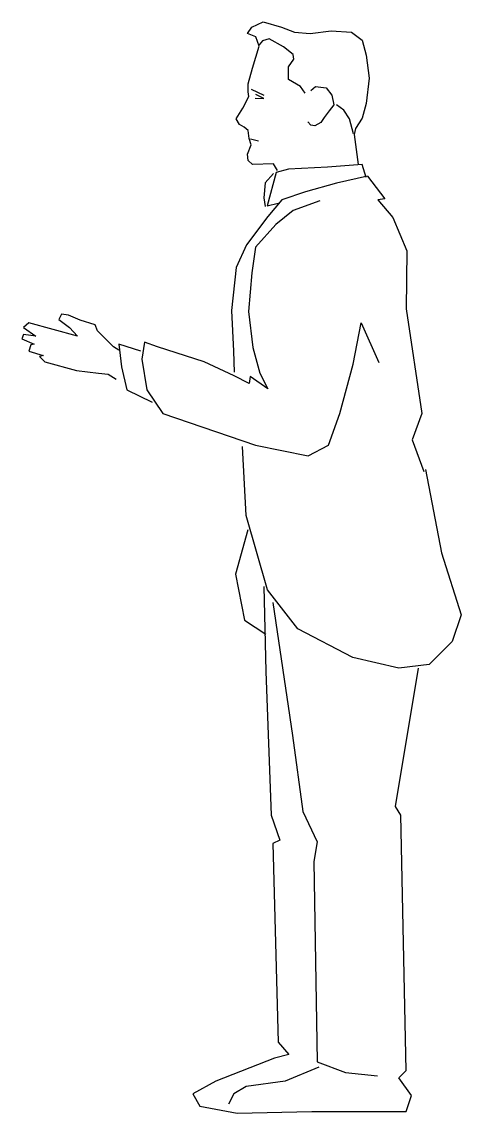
# Model space of a CAD drawing. Header units: millimetres. Extents: x -1632.86 to -1632.09, y 1845.92 to 1847.83.
import ezdxf

# ---------------------------------------------------------------- set-up
doc = ezdxf.new("R2010")
doc.units = ezdxf.units.MM
doc.header["$LTSCALE"] = 10
doc.layers.add('Humanos', color=2, linetype='Continuous')

msp = doc.modelspace()

# ---------------------------------------------------------------- linework, layer by layer
at = {"layer": 'Humanos'}
for p, q in [((-1632.4614, 1847.7149), (-1632.4395, 1847.7046)), ((-1632.4545, 1847.699), (-1632.4394, 1847.6988)), ((-1632.4394, 1847.6988), (-1632.4533, 1847.7057))]:
    msp.add_line(p, q, dxfattribs=at)
for points in [[(-1632.4154, 1847.5726), (-1632.4223, 1847.5841), (-1632.4591, 1847.5829), (-1632.4671, 1847.5898), (-1632.4682, 1847.6013), (-1632.4614, 1847.6174), (-1632.4648, 1847.6288), (-1632.4671, 1847.6426), (-1632.474, 1847.6483), (-1632.482, 1847.6529), (-1632.4878, 1847.6633), (-1632.4763, 1847.6816), (-1632.4659, 1847.7023), (-1632.4671, 1847.7103), (-1632.4671, 1847.7241), (-1632.4591, 1847.7516), (-1632.4476, 1847.7906), (-1632.4533, 1847.8067), (-1632.4682, 1847.8124), (-1632.4602, 1847.8239), (-1632.4407, 1847.8331), (-1632.4085, 1847.8239), (-1632.3856, 1847.8147), (-1632.358, 1847.8124), (-1632.3213, 1847.817), (-1632.2857, 1847.8147), (-1632.2673, 1847.8009), (-1632.2604, 1847.7746), (-1632.2547, 1847.7344), (-1632.2604, 1847.6897), (-1632.2673, 1847.6644), (-1632.2788, 1847.6461), (-1632.2811, 1847.6357), (-1632.2742, 1847.5829)], [(-1632.3672, 1847.708), (-1632.3752, 1847.7195), (-1632.3959, 1847.7321), (-1632.3959, 1847.7539), (-1632.3867, 1847.7677), (-1632.3879, 1847.7757), (-1632.4051, 1847.7895), (-1632.4303, 1847.8032), (-1632.4418, 1847.7998), (-1632.4476, 1847.7929)], [(-1632.3569, 1847.7126), (-1632.3488, 1847.7195), (-1632.3304, 1847.7172), (-1632.3201, 1847.7046), (-1632.3167, 1847.6874), (-1632.3247, 1847.677), (-1632.3339, 1847.6656), (-1632.3396, 1847.6564), (-1632.35, 1847.6506), (-1632.3569, 1847.6518), (-1632.3626, 1847.6575)], [(-1632.2822, 1847.6369), (-1632.2891, 1847.6633), (-1632.2994, 1847.6782), (-1632.3121, 1847.6874)], [(-1632.4625, 1847.6277), (-1632.4487, 1847.6243)], [(-1632.2604, 1847.56), (-1632.2673, 1847.5829), (-1632.3281, 1847.5784), (-1632.3959, 1847.5749), (-1632.4177, 1847.5692), (-1632.4338, 1847.5107), (-1632.4143, 1847.5153)], [(-1632.2581, 1847.5627), (-1632.3121, 1847.5504), (-1632.3662, 1847.535), (-1632.4078, 1847.5211), (-1632.4325, 1847.4918), (-1632.4696, 1847.4424), (-1632.4881, 1847.4023), (-1632.4958, 1847.3268), (-1632.4927, 1847.2558), (-1632.4912, 1847.2188)], [(-1632.4223, 1847.5669), (-1632.4372, 1847.5508), (-1632.4395, 1847.5244), (-1632.4372, 1847.5095)], [(-1632.2581, 1847.5627), (-1632.2272, 1847.5226), (-1632.2396, 1847.5211), (-1632.2133, 1847.4902), (-1632.1887, 1847.4316), (-1632.1902, 1847.3299), (-1632.1624, 1847.1463), (-1632.1794, 1847.1001), (-1632.1593, 1847.0446)], [(-1632.3415, 1847.5195), (-1632.3878, 1847.5026), (-1632.4186, 1847.4779), (-1632.4541, 1847.4378), (-1632.4603, 1847.3931), (-1632.4665, 1847.3252), (-1632.4588, 1847.262), (-1632.4464, 1847.2173), (-1632.4325, 1847.1895), (-1632.4634, 1847.2111), (-1632.4649, 1847.1988), (-1632.4912, 1847.2127), (-1632.5436, 1847.2373), (-1632.6255, 1847.2636), (-1632.6486, 1847.2713), (-1632.6532, 1847.242), (-1632.644, 1847.188), (-1632.6162, 1847.1463), (-1632.4541, 1847.0908), (-1632.3615, 1847.0723), (-1632.326, 1847.0908), (-1632.306, 1847.1463), (-1632.2828, 1847.2327), (-1632.2689, 1847.3052), (-1632.238, 1847.2358)], [(-1632.6934, 1847.2574), (-1632.7026, 1847.2636), (-1632.7304, 1847.2913), (-1632.735, 1847.3021), (-1632.7613, 1847.3098), (-1632.7813, 1847.3191), (-1632.7937, 1847.3206), (-1632.7983, 1847.3114), (-1632.7798, 1847.2975), (-1632.7659, 1847.2821), (-1632.8508, 1847.3052), (-1632.8601, 1847.2975), (-1632.8384, 1847.2821), (-1632.8601, 1847.2851), (-1632.8631, 1847.2774), (-1632.8415, 1847.2682), (-1632.8477, 1847.2666), (-1632.8508, 1847.2558), (-1632.8261, 1847.2481), (-1632.8323, 1847.2466), (-1632.823, 1847.2373), (-1632.7675, 1847.2219), (-1632.7289, 1847.2173), (-1632.7119, 1847.2157), (-1632.698, 1847.2065)], [(-1632.6548, 1847.2558), (-1632.6934, 1847.2682), (-1632.6887, 1847.2281), (-1632.6795, 1847.188), (-1632.6347, 1847.1664)], [(-1632.1561, 1847.0485), (-1632.1281, 1846.9024), (-1632.0938, 1846.7935), (-1632.1094, 1846.7469), (-1632.1498, 1846.7065), (-1632.2027, 1846.7003), (-1632.2836, 1846.7189), (-1632.3801, 1846.7687), (-1632.433, 1846.8371), (-1632.4703, 1846.9677), (-1632.4766, 1847.0889)], [(-1632.4672, 1846.9428), (-1632.489, 1846.8651), (-1632.4734, 1846.7842), (-1632.4361, 1846.7594)], [(-1632.4392, 1846.8433), (-1632.4361, 1846.6941), (-1632.4268, 1846.4422), (-1632.4112, 1846.3987), (-1632.4237, 1846.3925), (-1632.4143, 1846.0443), (-1632.3957, 1846.0225), (-1632.4205, 1846.0163), (-1632.5232, 1845.9759), (-1632.5637, 1845.9541), (-1632.5512, 1845.9324), (-1632.4859, 1845.9199), (-1632.3552, 1845.923), (-1632.1903, 1845.923), (-1632.181, 1845.951), (-1632.2027, 1845.9821), (-1632.1903, 1845.9945), (-1632.1996, 1846.4422), (-1632.209, 1846.4578), (-1632.1685, 1846.7003)], [(-1632.4237, 1846.8153), (-1632.3894, 1846.5821), (-1632.3708, 1846.4485), (-1632.3459, 1846.3956), (-1632.3521, 1846.3614), (-1632.3459, 1846.0101), (-1632.2961, 1845.9914), (-1632.2401, 1845.9852)], [(-1632.3428, 1846.0008), (-1632.4019, 1845.9759), (-1632.4703, 1845.9666), (-1632.4921, 1845.9541), (-1632.5015, 1845.9355)]]:
    msp.add_lwpolyline(points, dxfattribs=at)

doc.saveas('drawing.dxf')
